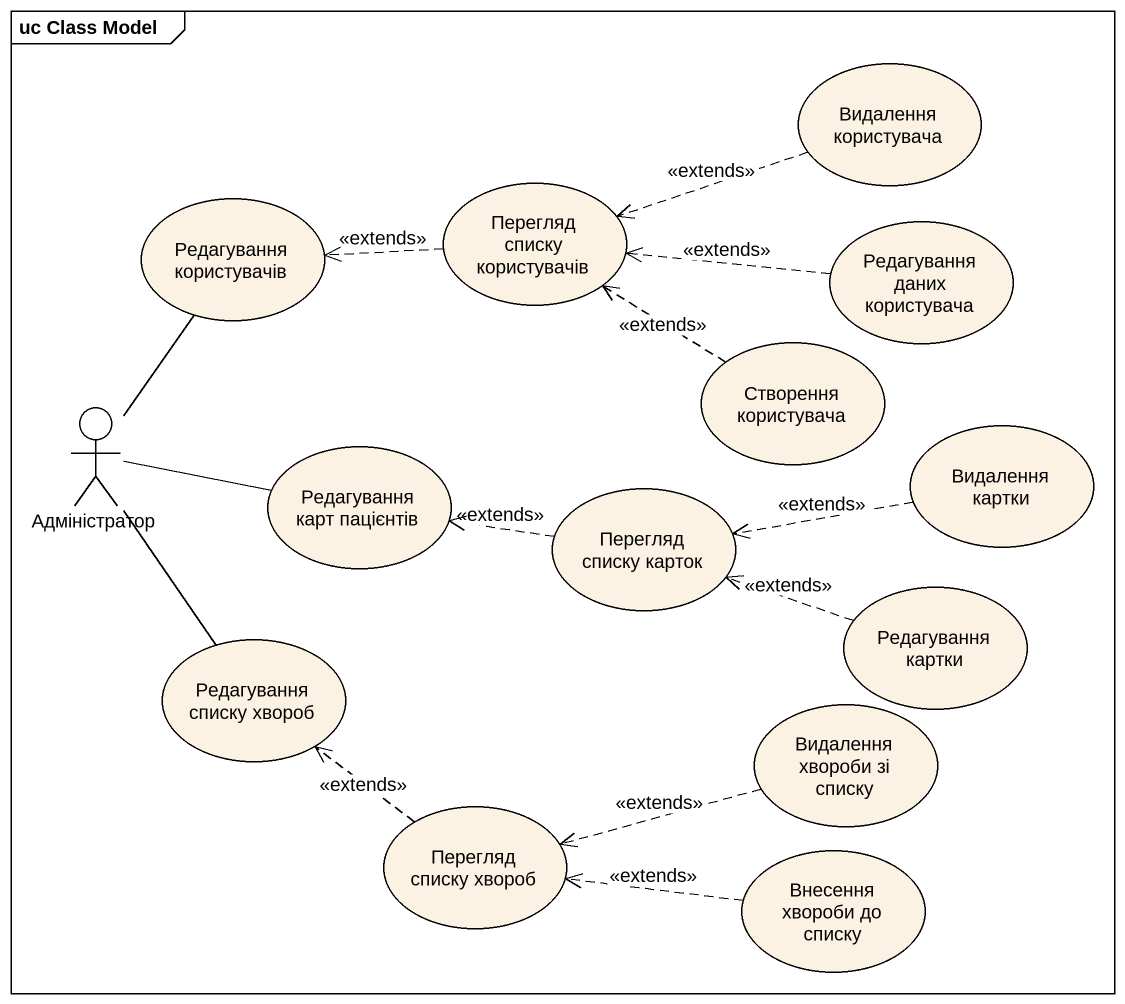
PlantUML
@startuml
mainframe uc Class Model
usecase "Видалення користувача" as Видалення_користувача
usecase "Редагування користувачів" as Редагування_користувачів
usecase "Перегляд списку користувачів" as Перегляд_списку_користувачів
usecase "Редагування даних користувача" as Редагування_даних
actor Адміністратор
usecase "Створення користувача" as Створення_користувача
usecase "Редагування карт пацієнтів" as Редагування_карт_пацієнтів
usecase "Перегляд списку карток" as Перегляд_списку_карток
usecase "Видалення картки" as Видалення_картки
usecase "Редагування списку хвороб" as Редагування_списку_хвороб
usecase "Редагування картки" as Редагування_картки
usecase "Видалення хвороби зі списку" as Видалення_хвороби_зі_списку
usecase "Перегляд списку хвороб" as Перегляд_списку_хвороб
usecase "Внесення хвороби до списку" as Внесення_хвороби_до_списку
Видалення_користувача .left.> Перегляд_списку_користувачів : <<extends>>
Редагування_користувачів -- Адміністратор
Перегляд_списку_користувачів .left.> Редагування_користувачів : <<extends>>
Редагування_даних .left.> Перегляд_списку_користувачів : <<extends>>
Створення_користувача .up.> Перегляд_списку_користувачів : <<extends>>
Редагування_карт_пацієнтів -left- Адміністратор
Перегляд_списку_карток .left.> Редагування_карт_пацієнтів : <<extends>>
Видалення_картки .left.> Перегляд_списку_карток : <<extends>>
Редагування_списку_хвороб -up- Адміністратор
Редагування_картки .left.> Перегляд_списку_карток : <<extends>>
Видалення_хвороби_зі_списку .left.> Перегляд_списку_хвороб : <<extends>>
Перегляд_списку_хвороб .up.> Редагування_списку_хвороб : <<extends>>
Внесення_хвороби_до_списку .left.> Перегляд_списку_хвороб : <<extends>>
@enduml
